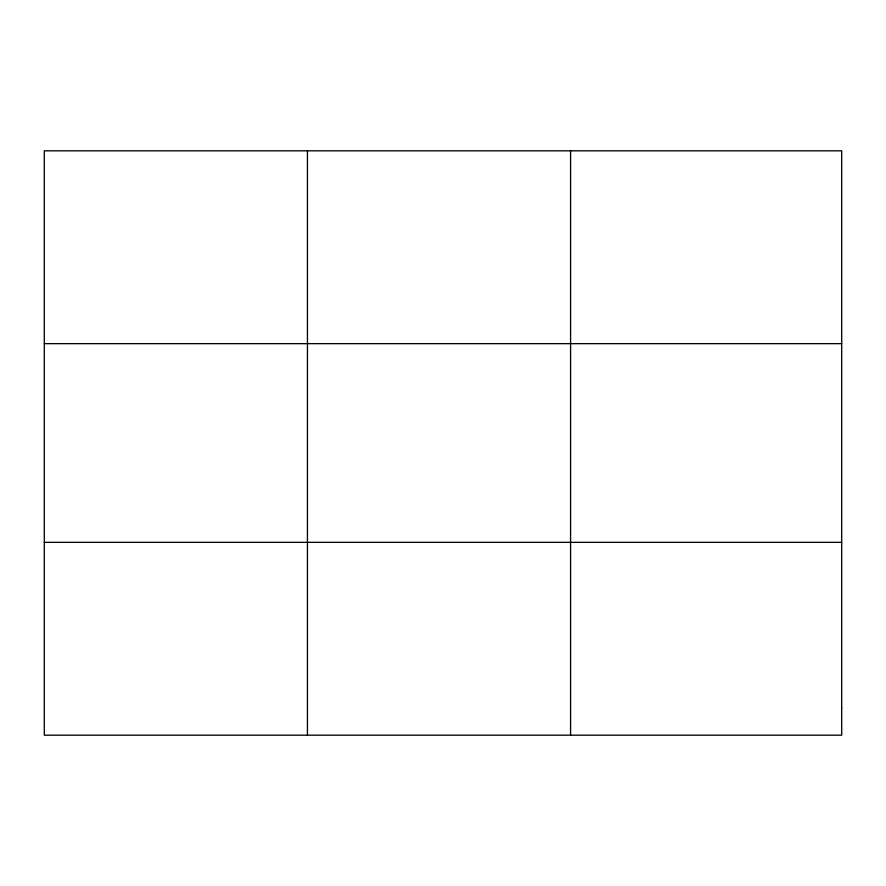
<?xml version="1.0" encoding="UTF-8"?>
<svg xmlns="http://www.w3.org/2000/svg" width="886" height="886" viewBox="0 0 886 886"><rect width="100%" height="100%" fill="white"/><g stroke="black" fill="none" stroke-linecap="round" stroke-linejoin="round"><path stroke-width="1.33" d="M307.442 150.819L307.442 735.181M570.584 150.819L570.584 735.181M44.3 343.657L841.7 343.657M44.3 542.343L841.7 542.343M841.7 707.626L841.7 735.181L44.3 735.181L44.3 150.819L841.7 150.819L841.7 707.626"/></g></svg>
